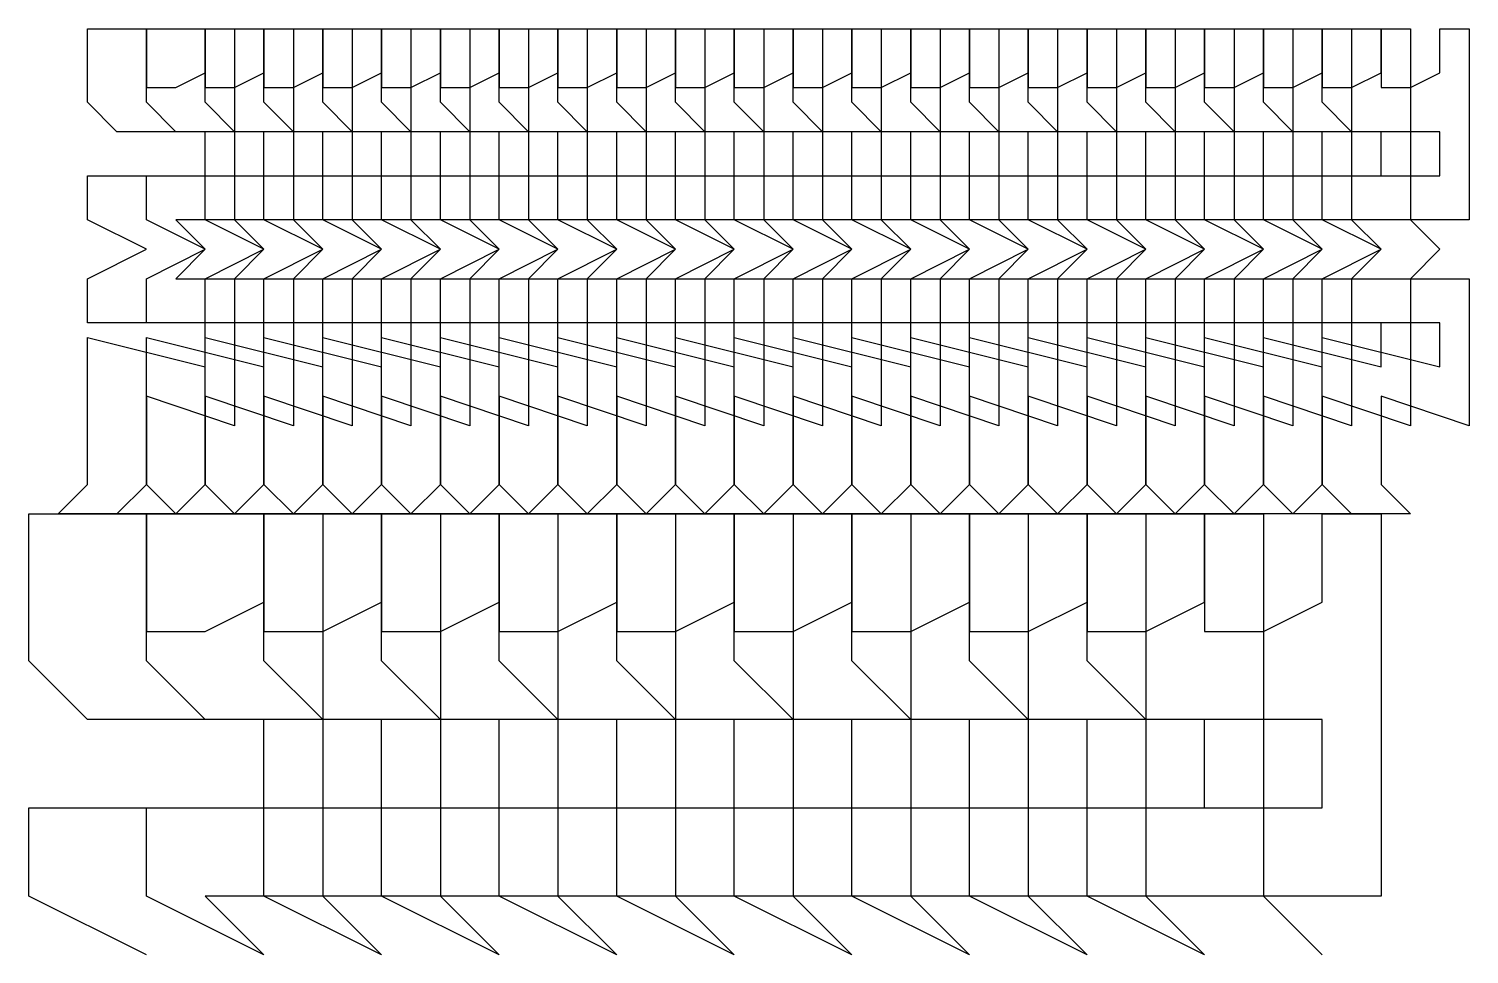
# Model space of a CAD drawing. Extents: x -31.2 to 31.2, y -29.9 to 29.9.
# Drawn here: x 4.5 to 10.62, y 26 to 29.94 of the extents above; entities that cross this region are included whole.
import ezdxf

# ---------------------------------------------------------------- set-up
doc = ezdxf.new("R2010")
doc.units = 0

msp = doc.modelspace()

# ---------------------------------------------------------------- linework, layer by layer
for points in [[(4.625, 27.875, 0), (4.75, 28, 0), (4.75, 28.625, 0), (5.25, 28.5, 0), (5.25, 28.6875, 0), (4.75, 28.6875, 0), (4.75, 28.875, 0), (5, 29, 0), (4.75, 29.125, 0), (4.75, 29.3125, 0), (5.25, 29.3125, 0), (5.25, 29.5, 0), (4.875, 29.5, 0), (4.75, 29.625, 0), (4.75, 29.9375, 0), (5, 29.9375, 0), (5, 29.6875, 0), (5.125, 29.6875, 0), (5.25, 29.75, 0), (5.25, 29.9375, 0), (5.375, 29.9375, 0), (5.375, 29.125, 0), (5.125, 29.125, 0), (5.25, 29, 0), (5.125, 28.875, 0), (5.375, 28.875, 0), (5.375, 28.25, 0), (5, 28.375, 0), (5, 28, 0), (5.125, 27.875, 0), (4.625, 27.875, 0)], [(4.875, 27.875, 0), (5, 28, 0), (5, 28.625, 0), (5.5, 28.5, 0), (5.5, 28.6875, 0), (5, 28.6875, 0), (5, 28.875, 0), (5.25, 29, 0), (5, 29.125, 0), (5, 29.3125, 0), (5.5, 29.3125, 0), (5.5, 29.5, 0), (5.125, 29.5, 0), (5, 29.625, 0), (5, 29.9375, 0), (5.25, 29.9375, 0), (5.25, 29.6875, 0), (5.375, 29.6875, 0), (5.5, 29.75, 0), (5.5, 29.9375, 0), (5.625, 29.9375, 0), (5.625, 29.125, 0), (5.375, 29.125, 0), (5.5, 29, 0), (5.375, 28.875, 0), (5.625, 28.875, 0), (5.625, 28.25, 0), (5.25, 28.375, 0), (5.25, 28, 0), (5.375, 27.875, 0), (4.875, 27.875, 0)], [(5.125, 27.875, 0), (5.25, 28, 0), (5.25, 28.625, 0), (5.75, 28.5, 0), (5.75, 28.6875, 0), (5.25, 28.6875, 0), (5.25, 28.875, 0), (5.5, 29, 0), (5.25, 29.125, 0), (5.25, 29.3125, 0), (5.75, 29.3125, 0), (5.75, 29.5, 0), (5.375, 29.5, 0), (5.25, 29.625, 0), (5.25, 29.9375, 0), (5.5, 29.9375, 0), (5.5, 29.6875, 0), (5.625, 29.6875, 0), (5.75, 29.75, 0), (5.75, 29.9375, 0), (5.875, 29.9375, 0), (5.875, 29.125, 0), (5.625, 29.125, 0), (5.75, 29, 0), (5.625, 28.875, 0), (5.875, 28.875, 0), (5.875, 28.25, 0), (5.5, 28.375, 0), (5.5, 28, 0), (5.625, 27.875, 0), (5.125, 27.875, 0)], [(5.125, 27.875, 0), (5.25, 28, 0), (5.25, 28.625, 0), (5.75, 28.5, 0), (5.75, 28.6875, 0), (5.25, 28.6875, 0), (5.25, 28.875, 0), (5.5, 29, 0), (5.25, 29.125, 0), (5.25, 29.3125, 0), (5.75, 29.3125, 0), (5.75, 29.5, 0), (5.375, 29.5, 0), (5.25, 29.625, 0), (5.25, 29.9375, 0), (5.5, 29.9375, 0), (5.5, 29.6875, 0), (5.625, 29.6875, 0), (5.75, 29.75, 0), (5.75, 29.9375, 0), (5.875, 29.9375, 0), (5.875, 29.125, 0), (5.625, 29.125, 0), (5.75, 29, 0), (5.625, 28.875, 0), (5.875, 28.875, 0), (5.875, 28.25, 0), (5.5, 28.375, 0), (5.5, 28, 0), (5.625, 27.875, 0), (5.125, 27.875, 0)], [(5.375, 27.875, 0), (5.5, 28, 0), (5.5, 28.625, 0), (6, 28.5, 0), (6, 28.6875, 0), (5.5, 28.6875, 0), (5.5, 28.875, 0), (5.75, 29, 0), (5.5, 29.125, 0), (5.5, 29.3125, 0), (6, 29.3125, 0), (6, 29.5, 0), (5.625, 29.5, 0), (5.5, 29.625, 0), (5.5, 29.9375, 0), (5.75, 29.9375, 0), (5.75, 29.6875, 0), (5.875, 29.6875, 0), (6, 29.75, 0), (6, 29.9375, 0), (6.125, 29.9375, 0), (6.125, 29.125, 0), (5.875, 29.125, 0), (6, 29, 0), (5.875, 28.875, 0), (6.125, 28.875, 0), (6.125, 28.25, 0), (5.75, 28.375, 0), (5.75, 28, 0), (5.875, 27.875, 0), (5.375, 27.875, 0)], [(5.375, 27.875, 0), (5.5, 28, 0), (5.5, 28.625, 0), (6, 28.5, 0), (6, 28.6875, 0), (5.5, 28.6875, 0), (5.5, 28.875, 0), (5.75, 29, 0), (5.5, 29.125, 0), (5.5, 29.3125, 0), (6, 29.3125, 0), (6, 29.5, 0), (5.625, 29.5, 0), (5.5, 29.625, 0), (5.5, 29.9375, 0), (5.75, 29.9375, 0), (5.75, 29.6875, 0), (5.875, 29.6875, 0), (6, 29.75, 0), (6, 29.9375, 0), (6.125, 29.9375, 0), (6.125, 29.125, 0), (5.875, 29.125, 0), (6, 29, 0), (5.875, 28.875, 0), (6.125, 28.875, 0), (6.125, 28.25, 0), (5.75, 28.375, 0), (5.75, 28, 0), (5.875, 27.875, 0), (5.375, 27.875, 0)], [(5.625, 27.875, 0), (5.75, 28, 0), (5.75, 28.625, 0), (6.25, 28.5, 0), (6.25, 28.6875, 0), (5.75, 28.6875, 0), (5.75, 28.875, 0), (6, 29, 0), (5.75, 29.125, 0), (5.75, 29.3125, 0), (6.25, 29.3125, 0), (6.25, 29.5, 0), (5.875, 29.5, 0), (5.75, 29.625, 0), (5.75, 29.9375, 0), (6, 29.9375, 0), (6, 29.6875, 0), (6.125, 29.6875, 0), (6.25, 29.75, 0), (6.25, 29.9375, 0), (6.375, 29.9375, 0), (6.375, 29.125, 0), (6.125, 29.125, 0), (6.25, 29, 0), (6.125, 28.875, 0), (6.375, 28.875, 0), (6.375, 28.25, 0), (6, 28.375, 0), (6, 28, 0), (6.125, 27.875, 0), (5.625, 27.875, 0)], [(5.625, 27.875, 0), (5.75, 28, 0), (5.75, 28.625, 0), (6.25, 28.5, 0), (6.25, 28.6875, 0), (5.75, 28.6875, 0), (5.75, 28.875, 0), (6, 29, 0), (5.75, 29.125, 0), (5.75, 29.3125, 0), (6.25, 29.3125, 0), (6.25, 29.5, 0), (5.875, 29.5, 0), (5.75, 29.625, 0), (5.75, 29.9375, 0), (6, 29.9375, 0), (6, 29.6875, 0), (6.125, 29.6875, 0), (6.25, 29.75, 0), (6.25, 29.9375, 0), (6.375, 29.9375, 0), (6.375, 29.125, 0), (6.125, 29.125, 0), (6.25, 29, 0), (6.125, 28.875, 0), (6.375, 28.875, 0), (6.375, 28.25, 0), (6, 28.375, 0), (6, 28, 0), (6.125, 27.875, 0), (5.625, 27.875, 0)], [(5.625, 27.875, 0), (5.75, 28, 0), (5.75, 28.625, 0), (6.25, 28.5, 0), (6.25, 28.6875, 0), (5.75, 28.6875, 0), (5.75, 28.875, 0), (6, 29, 0), (5.75, 29.125, 0), (5.75, 29.3125, 0), (6.25, 29.3125, 0), (6.25, 29.5, 0), (5.875, 29.5, 0), (5.75, 29.625, 0), (5.75, 29.9375, 0), (6, 29.9375, 0), (6, 29.6875, 0), (6.125, 29.6875, 0), (6.25, 29.75, 0), (6.25, 29.9375, 0), (6.375, 29.9375, 0), (6.375, 29.125, 0), (6.125, 29.125, 0), (6.25, 29, 0), (6.125, 28.875, 0), (6.375, 28.875, 0), (6.375, 28.25, 0), (6, 28.375, 0), (6, 28, 0), (6.125, 27.875, 0), (5.625, 27.875, 0)], [(5.875, 27.875, 0), (6, 28, 0), (6, 28.625, 0), (6.5, 28.5, 0), (6.5, 28.6875, 0), (6, 28.6875, 0), (6, 28.875, 0), (6.25, 29, 0), (6, 29.125, 0), (6, 29.3125, 0), (6.5, 29.3125, 0), (6.5, 29.5, 0), (6.125, 29.5, 0), (6, 29.625, 0), (6, 29.9375, 0), (6.25, 29.9375, 0), (6.25, 29.6875, 0), (6.375, 29.6875, 0), (6.5, 29.75, 0), (6.5, 29.9375, 0), (6.625, 29.9375, 0), (6.625, 29.125, 0), (6.375, 29.125, 0), (6.5, 29, 0), (6.375, 28.875, 0), (6.625, 28.875, 0), (6.625, 28.25, 0), (6.25, 28.375, 0), (6.25, 28, 0), (6.375, 27.875, 0), (5.875, 27.875, 0)], [(5.875, 27.875, 0), (6, 28, 0), (6, 28.625, 0), (6.5, 28.5, 0), (6.5, 28.6875, 0), (6, 28.6875, 0), (6, 28.875, 0), (6.25, 29, 0), (6, 29.125, 0), (6, 29.3125, 0), (6.5, 29.3125, 0), (6.5, 29.5, 0), (6.125, 29.5, 0), (6, 29.625, 0), (6, 29.9375, 0), (6.25, 29.9375, 0), (6.25, 29.6875, 0), (6.375, 29.6875, 0), (6.5, 29.75, 0), (6.5, 29.9375, 0), (6.625, 29.9375, 0), (6.625, 29.125, 0), (6.375, 29.125, 0), (6.5, 29, 0), (6.375, 28.875, 0), (6.625, 28.875, 0), (6.625, 28.25, 0), (6.25, 28.375, 0), (6.25, 28, 0), (6.375, 27.875, 0), (5.875, 27.875, 0)], [(5.875, 27.875, 0), (6, 28, 0), (6, 28.625, 0), (6.5, 28.5, 0), (6.5, 28.6875, 0), (6, 28.6875, 0), (6, 28.875, 0), (6.25, 29, 0), (6, 29.125, 0), (6, 29.3125, 0), (6.5, 29.3125, 0), (6.5, 29.5, 0), (6.125, 29.5, 0), (6, 29.625, 0), (6, 29.9375, 0), (6.25, 29.9375, 0), (6.25, 29.6875, 0), (6.375, 29.6875, 0), (6.5, 29.75, 0), (6.5, 29.9375, 0), (6.625, 29.9375, 0), (6.625, 29.125, 0), (6.375, 29.125, 0), (6.5, 29, 0), (6.375, 28.875, 0), (6.625, 28.875, 0), (6.625, 28.25, 0), (6.25, 28.375, 0), (6.25, 28, 0), (6.375, 27.875, 0), (5.875, 27.875, 0)], [(6.125, 27.875, 0), (6.25, 28, 0), (6.25, 28.625, 0), (6.75, 28.5, 0), (6.75, 28.6875, 0), (6.25, 28.6875, 0), (6.25, 28.875, 0), (6.5, 29, 0), (6.25, 29.125, 0), (6.25, 29.3125, 0), (6.75, 29.3125, 0), (6.75, 29.5, 0), (6.375, 29.5, 0), (6.25, 29.625, 0), (6.25, 29.9375, 0), (6.5, 29.9375, 0), (6.5, 29.6875, 0), (6.625, 29.6875, 0), (6.75, 29.75, 0), (6.75, 29.9375, 0), (6.875, 29.9375, 0), (6.875, 29.125, 0), (6.625, 29.125, 0), (6.75, 29, 0), (6.625, 28.875, 0), (6.875, 28.875, 0), (6.875, 28.25, 0), (6.5, 28.375, 0), (6.5, 28, 0), (6.625, 27.875, 0), (6.125, 27.875, 0)], [(6.125, 27.875, 0), (6.25, 28, 0), (6.25, 28.625, 0), (6.75, 28.5, 0), (6.75, 28.6875, 0), (6.25, 28.6875, 0), (6.25, 28.875, 0), (6.5, 29, 0), (6.25, 29.125, 0), (6.25, 29.3125, 0), (6.75, 29.3125, 0), (6.75, 29.5, 0), (6.375, 29.5, 0), (6.25, 29.625, 0), (6.25, 29.9375, 0), (6.5, 29.9375, 0), (6.5, 29.6875, 0), (6.625, 29.6875, 0), (6.75, 29.75, 0), (6.75, 29.9375, 0), (6.875, 29.9375, 0), (6.875, 29.125, 0), (6.625, 29.125, 0), (6.75, 29, 0), (6.625, 28.875, 0), (6.875, 28.875, 0), (6.875, 28.25, 0), (6.5, 28.375, 0), (6.5, 28, 0), (6.625, 27.875, 0), (6.125, 27.875, 0)], [(6.125, 27.875, 0), (6.25, 28, 0), (6.25, 28.625, 0), (6.75, 28.5, 0), (6.75, 28.6875, 0), (6.25, 28.6875, 0), (6.25, 28.875, 0), (6.5, 29, 0), (6.25, 29.125, 0), (6.25, 29.3125, 0), (6.75, 29.3125, 0), (6.75, 29.5, 0), (6.375, 29.5, 0), (6.25, 29.625, 0), (6.25, 29.9375, 0), (6.5, 29.9375, 0), (6.5, 29.6875, 0), (6.625, 29.6875, 0), (6.75, 29.75, 0), (6.75, 29.9375, 0), (6.875, 29.9375, 0), (6.875, 29.125, 0), (6.625, 29.125, 0), (6.75, 29, 0), (6.625, 28.875, 0), (6.875, 28.875, 0), (6.875, 28.25, 0), (6.5, 28.375, 0), (6.5, 28, 0), (6.625, 27.875, 0), (6.125, 27.875, 0)], [(6.125, 27.875, 0), (6.25, 28, 0), (6.25, 28.625, 0), (6.75, 28.5, 0), (6.75, 28.6875, 0), (6.25, 28.6875, 0), (6.25, 28.875, 0), (6.5, 29, 0), (6.25, 29.125, 0), (6.25, 29.3125, 0), (6.75, 29.3125, 0), (6.75, 29.5, 0), (6.375, 29.5, 0), (6.25, 29.625, 0), (6.25, 29.9375, 0), (6.5, 29.9375, 0), (6.5, 29.6875, 0), (6.625, 29.6875, 0), (6.75, 29.75, 0), (6.75, 29.9375, 0), (6.875, 29.9375, 0), (6.875, 29.125, 0), (6.625, 29.125, 0), (6.75, 29, 0), (6.625, 28.875, 0), (6.875, 28.875, 0), (6.875, 28.25, 0), (6.5, 28.375, 0), (6.5, 28, 0), (6.625, 27.875, 0), (6.125, 27.875, 0)], [(6.375, 27.875, 0), (6.5, 28, 0), (6.5, 28.625, 0), (7, 28.5, 0), (7, 28.6875, 0), (6.5, 28.6875, 0), (6.5, 28.875, 0), (6.75, 29, 0), (6.5, 29.125, 0), (6.5, 29.3125, 0), (7, 29.3125, 0), (7, 29.5, 0), (6.625, 29.5, 0), (6.5, 29.625, 0), (6.5, 29.9375, 0), (6.75, 29.9375, 0), (6.75, 29.6875, 0), (6.875, 29.6875, 0), (7, 29.75, 0), (7, 29.9375, 0), (7.125, 29.9375, 0), (7.125, 29.125, 0), (6.875, 29.125, 0), (7, 29, 0), (6.875, 28.875, 0), (7.125, 28.875, 0), (7.125, 28.25, 0), (6.75, 28.375, 0), (6.75, 28, 0), (6.875, 27.875, 0), (6.375, 27.875, 0)], [(6.375, 27.875, 0), (6.5, 28, 0), (6.5, 28.625, 0), (7, 28.5, 0), (7, 28.6875, 0), (6.5, 28.6875, 0), (6.5, 28.875, 0), (6.75, 29, 0), (6.5, 29.125, 0), (6.5, 29.3125, 0), (7, 29.3125, 0), (7, 29.5, 0), (6.625, 29.5, 0), (6.5, 29.625, 0), (6.5, 29.9375, 0), (6.75, 29.9375, 0), (6.75, 29.6875, 0), (6.875, 29.6875, 0), (7, 29.75, 0), (7, 29.9375, 0), (7.125, 29.9375, 0), (7.125, 29.125, 0), (6.875, 29.125, 0), (7, 29, 0), (6.875, 28.875, 0), (7.125, 28.875, 0), (7.125, 28.25, 0), (6.75, 28.375, 0), (6.75, 28, 0), (6.875, 27.875, 0), (6.375, 27.875, 0)], [(6.375, 27.875, 0), (6.5, 28, 0), (6.5, 28.625, 0), (7, 28.5, 0), (7, 28.6875, 0), (6.5, 28.6875, 0), (6.5, 28.875, 0), (6.75, 29, 0), (6.5, 29.125, 0), (6.5, 29.3125, 0), (7, 29.3125, 0), (7, 29.5, 0), (6.625, 29.5, 0), (6.5, 29.625, 0), (6.5, 29.9375, 0), (6.75, 29.9375, 0), (6.75, 29.6875, 0), (6.875, 29.6875, 0), (7, 29.75, 0), (7, 29.9375, 0), (7.125, 29.9375, 0), (7.125, 29.125, 0), (6.875, 29.125, 0), (7, 29, 0), (6.875, 28.875, 0), (7.125, 28.875, 0), (7.125, 28.25, 0), (6.75, 28.375, 0), (6.75, 28, 0), (6.875, 27.875, 0), (6.375, 27.875, 0)], [(6.375, 27.875, 0), (6.5, 28, 0), (6.5, 28.625, 0), (7, 28.5, 0), (7, 28.6875, 0), (6.5, 28.6875, 0), (6.5, 28.875, 0), (6.75, 29, 0), (6.5, 29.125, 0), (6.5, 29.3125, 0), (7, 29.3125, 0), (7, 29.5, 0), (6.625, 29.5, 0), (6.5, 29.625, 0), (6.5, 29.9375, 0), (6.75, 29.9375, 0), (6.75, 29.6875, 0), (6.875, 29.6875, 0), (7, 29.75, 0), (7, 29.9375, 0), (7.125, 29.9375, 0), (7.125, 29.125, 0), (6.875, 29.125, 0), (7, 29, 0), (6.875, 28.875, 0), (7.125, 28.875, 0), (7.125, 28.25, 0), (6.75, 28.375, 0), (6.75, 28, 0), (6.875, 27.875, 0), (6.375, 27.875, 0)], [(6.625, 27.875, 0), (6.75, 28, 0), (6.75, 28.625, 0), (7.25, 28.5, 0), (7.25, 28.6875, 0), (6.75, 28.6875, 0), (6.75, 28.875, 0), (7, 29, 0), (6.75, 29.125, 0), (6.75, 29.3125, 0), (7.25, 29.3125, 0), (7.25, 29.5, 0), (6.875, 29.5, 0), (6.75, 29.625, 0), (6.75, 29.9375, 0), (7, 29.9375, 0), (7, 29.6875, 0), (7.125, 29.6875, 0), (7.25, 29.75, 0), (7.25, 29.9375, 0), (7.375, 29.9375, 0), (7.375, 29.125, 0), (7.125, 29.125, 0), (7.25, 29, 0), (7.125, 28.875, 0), (7.375, 28.875, 0), (7.375, 28.25, 0), (7, 28.375, 0), (7, 28, 0), (7.125, 27.875, 0), (6.625, 27.875, 0)], [(6.625, 27.875, 0), (6.75, 28, 0), (6.75, 28.625, 0), (7.25, 28.5, 0), (7.25, 28.6875, 0), (6.75, 28.6875, 0), (6.75, 28.875, 0), (7, 29, 0), (6.75, 29.125, 0), (6.75, 29.3125, 0), (7.25, 29.3125, 0), (7.25, 29.5, 0), (6.875, 29.5, 0), (6.75, 29.625, 0), (6.75, 29.9375, 0), (7, 29.9375, 0), (7, 29.6875, 0), (7.125, 29.6875, 0), (7.25, 29.75, 0), (7.25, 29.9375, 0), (7.375, 29.9375, 0), (7.375, 29.125, 0), (7.125, 29.125, 0), (7.25, 29, 0), (7.125, 28.875, 0), (7.375, 28.875, 0), (7.375, 28.25, 0), (7, 28.375, 0), (7, 28, 0), (7.125, 27.875, 0), (6.625, 27.875, 0)], [(6.625, 27.875, 0), (6.75, 28, 0), (6.75, 28.625, 0), (7.25, 28.5, 0), (7.25, 28.6875, 0), (6.75, 28.6875, 0), (6.75, 28.875, 0), (7, 29, 0), (6.75, 29.125, 0), (6.75, 29.3125, 0), (7.25, 29.3125, 0), (7.25, 29.5, 0), (6.875, 29.5, 0), (6.75, 29.625, 0), (6.75, 29.9375, 0), (7, 29.9375, 0), (7, 29.6875, 0), (7.125, 29.6875, 0), (7.25, 29.75, 0), (7.25, 29.9375, 0), (7.375, 29.9375, 0), (7.375, 29.125, 0), (7.125, 29.125, 0), (7.25, 29, 0), (7.125, 28.875, 0), (7.375, 28.875, 0), (7.375, 28.25, 0), (7, 28.375, 0), (7, 28, 0), (7.125, 27.875, 0), (6.625, 27.875, 0)], [(6.625, 27.875, 0), (6.75, 28, 0), (6.75, 28.625, 0), (7.25, 28.5, 0), (7.25, 28.6875, 0), (6.75, 28.6875, 0), (6.75, 28.875, 0), (7, 29, 0), (6.75, 29.125, 0), (6.75, 29.3125, 0), (7.25, 29.3125, 0), (7.25, 29.5, 0), (6.875, 29.5, 0), (6.75, 29.625, 0), (6.75, 29.9375, 0), (7, 29.9375, 0), (7, 29.6875, 0), (7.125, 29.6875, 0), (7.25, 29.75, 0), (7.25, 29.9375, 0), (7.375, 29.9375, 0), (7.375, 29.125, 0), (7.125, 29.125, 0), (7.25, 29, 0), (7.125, 28.875, 0), (7.375, 28.875, 0), (7.375, 28.25, 0), (7, 28.375, 0), (7, 28, 0), (7.125, 27.875, 0), (6.625, 27.875, 0)], [(6.875, 27.875, 0), (7, 28, 0), (7, 28.625, 0), (7.5, 28.5, 0), (7.5, 28.6875, 0), (7, 28.6875, 0), (7, 28.875, 0), (7.25, 29, 0), (7, 29.125, 0), (7, 29.3125, 0), (7.5, 29.3125, 0), (7.5, 29.5, 0), (7.125, 29.5, 0), (7, 29.625, 0), (7, 29.9375, 0), (7.25, 29.9375, 0), (7.25, 29.6875, 0), (7.375, 29.6875, 0), (7.5, 29.75, 0), (7.5, 29.9375, 0), (7.625, 29.9375, 0), (7.625, 29.125, 0), (7.375, 29.125, 0), (7.5, 29, 0), (7.375, 28.875, 0), (7.625, 28.875, 0), (7.625, 28.25, 0), (7.25, 28.375, 0), (7.25, 28, 0), (7.375, 27.875, 0), (6.875, 27.875, 0)], [(6.875, 27.875, 0), (7, 28, 0), (7, 28.625, 0), (7.5, 28.5, 0), (7.5, 28.6875, 0), (7, 28.6875, 0), (7, 28.875, 0), (7.25, 29, 0), (7, 29.125, 0), (7, 29.3125, 0), (7.5, 29.3125, 0), (7.5, 29.5, 0), (7.125, 29.5, 0), (7, 29.625, 0), (7, 29.9375, 0), (7.25, 29.9375, 0), (7.25, 29.6875, 0), (7.375, 29.6875, 0), (7.5, 29.75, 0), (7.5, 29.9375, 0), (7.625, 29.9375, 0), (7.625, 29.125, 0), (7.375, 29.125, 0), (7.5, 29, 0), (7.375, 28.875, 0), (7.625, 28.875, 0), (7.625, 28.25, 0), (7.25, 28.375, 0), (7.25, 28, 0), (7.375, 27.875, 0), (6.875, 27.875, 0)], [(6.875, 27.875, 0), (7, 28, 0), (7, 28.625, 0), (7.5, 28.5, 0), (7.5, 28.6875, 0), (7, 28.6875, 0), (7, 28.875, 0), (7.25, 29, 0), (7, 29.125, 0), (7, 29.3125, 0), (7.5, 29.3125, 0), (7.5, 29.5, 0), (7.125, 29.5, 0), (7, 29.625, 0), (7, 29.9375, 0), (7.25, 29.9375, 0), (7.25, 29.6875, 0), (7.375, 29.6875, 0), (7.5, 29.75, 0), (7.5, 29.9375, 0), (7.625, 29.9375, 0), (7.625, 29.125, 0), (7.375, 29.125, 0), (7.5, 29, 0), (7.375, 28.875, 0), (7.625, 28.875, 0), (7.625, 28.25, 0), (7.25, 28.375, 0), (7.25, 28, 0), (7.375, 27.875, 0), (6.875, 27.875, 0)], [(6.875, 27.875, 0), (7, 28, 0), (7, 28.625, 0), (7.5, 28.5, 0), (7.5, 28.6875, 0), (7, 28.6875, 0), (7, 28.875, 0), (7.25, 29, 0), (7, 29.125, 0), (7, 29.3125, 0), (7.5, 29.3125, 0), (7.5, 29.5, 0), (7.125, 29.5, 0), (7, 29.625, 0), (7, 29.9375, 0), (7.25, 29.9375, 0), (7.25, 29.6875, 0), (7.375, 29.6875, 0), (7.5, 29.75, 0), (7.5, 29.9375, 0), (7.625, 29.9375, 0), (7.625, 29.125, 0), (7.375, 29.125, 0), (7.5, 29, 0), (7.375, 28.875, 0), (7.625, 28.875, 0), (7.625, 28.25, 0), (7.25, 28.375, 0), (7.25, 28, 0), (7.375, 27.875, 0), (6.875, 27.875, 0)], [(7.125, 27.875, 0), (7.25, 28, 0), (7.25, 28.625, 0), (7.75, 28.5, 0), (7.75, 28.6875, 0), (7.25, 28.6875, 0), (7.25, 28.875, 0), (7.5, 29, 0), (7.25, 29.125, 0), (7.25, 29.3125, 0), (7.75, 29.3125, 0), (7.75, 29.5, 0), (7.375, 29.5, 0), (7.25, 29.625, 0), (7.25, 29.9375, 0), (7.5, 29.9375, 0), (7.5, 29.6875, 0), (7.625, 29.6875, 0), (7.75, 29.75, 0), (7.75, 29.9375, 0), (7.875, 29.9375, 0), (7.875, 29.125, 0), (7.625, 29.125, 0), (7.75, 29, 0), (7.625, 28.875, 0), (7.875, 28.875, 0), (7.875, 28.25, 0), (7.5, 28.375, 0), (7.5, 28, 0), (7.625, 27.875, 0), (7.125, 27.875, 0)], [(7.125, 27.875, 0), (7.25, 28, 0), (7.25, 28.625, 0), (7.75, 28.5, 0), (7.75, 28.6875, 0), (7.25, 28.6875, 0), (7.25, 28.875, 0), (7.5, 29, 0), (7.25, 29.125, 0), (7.25, 29.3125, 0), (7.75, 29.3125, 0), (7.75, 29.5, 0), (7.375, 29.5, 0), (7.25, 29.625, 0), (7.25, 29.9375, 0), (7.5, 29.9375, 0), (7.5, 29.6875, 0), (7.625, 29.6875, 0), (7.75, 29.75, 0), (7.75, 29.9375, 0), (7.875, 29.9375, 0), (7.875, 29.125, 0), (7.625, 29.125, 0), (7.75, 29, 0), (7.625, 28.875, 0), (7.875, 28.875, 0), (7.875, 28.25, 0), (7.5, 28.375, 0), (7.5, 28, 0), (7.625, 27.875, 0), (7.125, 27.875, 0)], [(7.125, 27.875, 0), (7.25, 28, 0), (7.25, 28.625, 0), (7.75, 28.5, 0), (7.75, 28.6875, 0), (7.25, 28.6875, 0), (7.25, 28.875, 0), (7.5, 29, 0), (7.25, 29.125, 0), (7.25, 29.3125, 0), (7.75, 29.3125, 0), (7.75, 29.5, 0), (7.375, 29.5, 0), (7.25, 29.625, 0), (7.25, 29.9375, 0), (7.5, 29.9375, 0), (7.5, 29.6875, 0), (7.625, 29.6875, 0), (7.75, 29.75, 0), (7.75, 29.9375, 0), (7.875, 29.9375, 0), (7.875, 29.125, 0), (7.625, 29.125, 0), (7.75, 29, 0), (7.625, 28.875, 0), (7.875, 28.875, 0), (7.875, 28.25, 0), (7.5, 28.375, 0), (7.5, 28, 0), (7.625, 27.875, 0), (7.125, 27.875, 0)], [(7.125, 27.875, 0), (7.25, 28, 0), (7.25, 28.625, 0), (7.75, 28.5, 0), (7.75, 28.6875, 0), (7.25, 28.6875, 0), (7.25, 28.875, 0), (7.5, 29, 0), (7.25, 29.125, 0), (7.25, 29.3125, 0), (7.75, 29.3125, 0), (7.75, 29.5, 0), (7.375, 29.5, 0), (7.25, 29.625, 0), (7.25, 29.9375, 0), (7.5, 29.9375, 0), (7.5, 29.6875, 0), (7.625, 29.6875, 0), (7.75, 29.75, 0), (7.75, 29.9375, 0), (7.875, 29.9375, 0), (7.875, 29.125, 0), (7.625, 29.125, 0), (7.75, 29, 0), (7.625, 28.875, 0), (7.875, 28.875, 0), (7.875, 28.25, 0), (7.5, 28.375, 0), (7.5, 28, 0), (7.625, 27.875, 0), (7.125, 27.875, 0)], [(7.375, 27.875, 0), (7.5, 28, 0), (7.5, 28.625, 0), (8, 28.5, 0), (8, 28.6875, 0), (7.5, 28.6875, 0), (7.5, 28.875, 0), (7.75, 29, 0), (7.5, 29.125, 0), (7.5, 29.3125, 0), (8, 29.3125, 0), (8, 29.5, 0), (7.625, 29.5, 0), (7.5, 29.625, 0), (7.5, 29.9375, 0), (7.75, 29.9375, 0), (7.75, 29.6875, 0), (7.875, 29.6875, 0), (8, 29.75, 0), (8, 29.9375, 0), (8.125, 29.9375, 0), (8.125, 29.125, 0), (7.875, 29.125, 0), (8, 29, 0), (7.875, 28.875, 0), (8.125, 28.875, 0), (8.125, 28.25, 0), (7.75, 28.375, 0), (7.75, 28, 0), (7.875, 27.875, 0), (7.375, 27.875, 0)], [(7.375, 27.875, 0), (7.5, 28, 0), (7.5, 28.625, 0), (8, 28.5, 0), (8, 28.6875, 0), (7.5, 28.6875, 0), (7.5, 28.875, 0), (7.75, 29, 0), (7.5, 29.125, 0), (7.5, 29.3125, 0), (8, 29.3125, 0), (8, 29.5, 0), (7.625, 29.5, 0), (7.5, 29.625, 0), (7.5, 29.9375, 0), (7.75, 29.9375, 0), (7.75, 29.6875, 0), (7.875, 29.6875, 0), (8, 29.75, 0), (8, 29.9375, 0), (8.125, 29.9375, 0), (8.125, 29.125, 0), (7.875, 29.125, 0), (8, 29, 0), (7.875, 28.875, 0), (8.125, 28.875, 0), (8.125, 28.25, 0), (7.75, 28.375, 0), (7.75, 28, 0), (7.875, 27.875, 0), (7.375, 27.875, 0)], [(7.375, 27.875, 0), (7.5, 28, 0), (7.5, 28.625, 0), (8, 28.5, 0), (8, 28.6875, 0), (7.5, 28.6875, 0), (7.5, 28.875, 0), (7.75, 29, 0), (7.5, 29.125, 0), (7.5, 29.3125, 0), (8, 29.3125, 0), (8, 29.5, 0), (7.625, 29.5, 0), (7.5, 29.625, 0), (7.5, 29.9375, 0), (7.75, 29.9375, 0), (7.75, 29.6875, 0), (7.875, 29.6875, 0), (8, 29.75, 0), (8, 29.9375, 0), (8.125, 29.9375, 0), (8.125, 29.125, 0), (7.875, 29.125, 0), (8, 29, 0), (7.875, 28.875, 0), (8.125, 28.875, 0), (8.125, 28.25, 0), (7.75, 28.375, 0), (7.75, 28, 0), (7.875, 27.875, 0), (7.375, 27.875, 0)], [(7.375, 27.875, 0), (7.5, 28, 0), (7.5, 28.625, 0), (8, 28.5, 0), (8, 28.6875, 0), (7.5, 28.6875, 0), (7.5, 28.875, 0), (7.75, 29, 0), (7.5, 29.125, 0), (7.5, 29.3125, 0), (8, 29.3125, 0), (8, 29.5, 0), (7.625, 29.5, 0), (7.5, 29.625, 0), (7.5, 29.9375, 0), (7.75, 29.9375, 0), (7.75, 29.6875, 0), (7.875, 29.6875, 0), (8, 29.75, 0), (8, 29.9375, 0), (8.125, 29.9375, 0), (8.125, 29.125, 0), (7.875, 29.125, 0), (8, 29, 0), (7.875, 28.875, 0), (8.125, 28.875, 0), (8.125, 28.25, 0), (7.75, 28.375, 0), (7.75, 28, 0), (7.875, 27.875, 0), (7.375, 27.875, 0)], [(7.625, 27.875, 0), (7.75, 28, 0), (7.75, 28.625, 0), (8.25, 28.5, 0), (8.25, 28.6875, 0), (7.75, 28.6875, 0), (7.75, 28.875, 0), (8, 29, 0), (7.75, 29.125, 0), (7.75, 29.3125, 0), (8.25, 29.3125, 0), (8.25, 29.5, 0), (7.875, 29.5, 0), (7.75, 29.625, 0), (7.75, 29.9375, 0), (8, 29.9375, 0), (8, 29.6875, 0), (8.125, 29.6875, 0), (8.25, 29.75, 0), (8.25, 29.9375, 0), (8.375, 29.9375, 0), (8.375, 29.125, 0), (8.125, 29.125, 0), (8.25, 29, 0), (8.125, 28.875, 0), (8.375, 28.875, 0), (8.375, 28.25, 0), (8, 28.375, 0), (8, 28, 0), (8.125, 27.875, 0), (7.625, 27.875, 0)], [(7.625, 27.875, 0), (7.75, 28, 0), (7.75, 28.625, 0), (8.25, 28.5, 0), (8.25, 28.6875, 0), (7.75, 28.6875, 0), (7.75, 28.875, 0), (8, 29, 0), (7.75, 29.125, 0), (7.75, 29.3125, 0), (8.25, 29.3125, 0), (8.25, 29.5, 0), (7.875, 29.5, 0), (7.75, 29.625, 0), (7.75, 29.9375, 0), (8, 29.9375, 0), (8, 29.6875, 0), (8.125, 29.6875, 0), (8.25, 29.75, 0), (8.25, 29.9375, 0), (8.375, 29.9375, 0), (8.375, 29.125, 0), (8.125, 29.125, 0), (8.25, 29, 0), (8.125, 28.875, 0), (8.375, 28.875, 0), (8.375, 28.25, 0), (8, 28.375, 0), (8, 28, 0), (8.125, 27.875, 0), (7.625, 27.875, 0)], [(7.625, 27.875, 0), (7.75, 28, 0), (7.75, 28.625, 0), (8.25, 28.5, 0), (8.25, 28.6875, 0), (7.75, 28.6875, 0), (7.75, 28.875, 0), (8, 29, 0), (7.75, 29.125, 0), (7.75, 29.3125, 0), (8.25, 29.3125, 0), (8.25, 29.5, 0), (7.875, 29.5, 0), (7.75, 29.625, 0), (7.75, 29.9375, 0), (8, 29.9375, 0), (8, 29.6875, 0), (8.125, 29.6875, 0), (8.25, 29.75, 0), (8.25, 29.9375, 0), (8.375, 29.9375, 0), (8.375, 29.125, 0), (8.125, 29.125, 0), (8.25, 29, 0), (8.125, 28.875, 0), (8.375, 28.875, 0), (8.375, 28.25, 0), (8, 28.375, 0), (8, 28, 0), (8.125, 27.875, 0), (7.625, 27.875, 0)], [(7.625, 27.875, 0), (7.75, 28, 0), (7.75, 28.625, 0), (8.25, 28.5, 0), (8.25, 28.6875, 0), (7.75, 28.6875, 0), (7.75, 28.875, 0), (8, 29, 0), (7.75, 29.125, 0), (7.75, 29.3125, 0), (8.25, 29.3125, 0), (8.25, 29.5, 0), (7.875, 29.5, 0), (7.75, 29.625, 0), (7.75, 29.9375, 0), (8, 29.9375, 0), (8, 29.6875, 0), (8.125, 29.6875, 0), (8.25, 29.75, 0), (8.25, 29.9375, 0), (8.375, 29.9375, 0), (8.375, 29.125, 0), (8.125, 29.125, 0), (8.25, 29, 0), (8.125, 28.875, 0), (8.375, 28.875, 0), (8.375, 28.25, 0), (8, 28.375, 0), (8, 28, 0), (8.125, 27.875, 0), (7.625, 27.875, 0)], [(7.875, 27.875, 0), (8, 28, 0), (8, 28.625, 0), (8.5, 28.5, 0), (8.5, 28.6875, 0), (8, 28.6875, 0), (8, 28.875, 0), (8.25, 29, 0), (8, 29.125, 0), (8, 29.3125, 0), (8.5, 29.3125, 0), (8.5, 29.5, 0), (8.125, 29.5, 0), (8, 29.625, 0), (8, 29.9375, 0), (8.25, 29.9375, 0), (8.25, 29.6875, 0), (8.375, 29.6875, 0), (8.5, 29.75, 0), (8.5, 29.9375, 0), (8.625, 29.9375, 0), (8.625, 29.125, 0), (8.375, 29.125, 0), (8.5, 29, 0), (8.375, 28.875, 0), (8.625, 28.875, 0), (8.625, 28.25, 0), (8.25, 28.375, 0), (8.25, 28, 0), (8.375, 27.875, 0), (7.875, 27.875, 0)], [(7.875, 27.875, 0), (8, 28, 0), (8, 28.625, 0), (8.5, 28.5, 0), (8.5, 28.6875, 0), (8, 28.6875, 0), (8, 28.875, 0), (8.25, 29, 0), (8, 29.125, 0), (8, 29.3125, 0), (8.5, 29.3125, 0), (8.5, 29.5, 0), (8.125, 29.5, 0), (8, 29.625, 0), (8, 29.9375, 0), (8.25, 29.9375, 0), (8.25, 29.6875, 0), (8.375, 29.6875, 0), (8.5, 29.75, 0), (8.5, 29.9375, 0), (8.625, 29.9375, 0), (8.625, 29.125, 0), (8.375, 29.125, 0), (8.5, 29, 0), (8.375, 28.875, 0), (8.625, 28.875, 0), (8.625, 28.25, 0), (8.25, 28.375, 0), (8.25, 28, 0), (8.375, 27.875, 0), (7.875, 27.875, 0)], [(7.875, 27.875, 0), (8, 28, 0), (8, 28.625, 0), (8.5, 28.5, 0), (8.5, 28.6875, 0), (8, 28.6875, 0), (8, 28.875, 0), (8.25, 29, 0), (8, 29.125, 0), (8, 29.3125, 0), (8.5, 29.3125, 0), (8.5, 29.5, 0), (8.125, 29.5, 0), (8, 29.625, 0), (8, 29.9375, 0), (8.25, 29.9375, 0), (8.25, 29.6875, 0), (8.375, 29.6875, 0), (8.5, 29.75, 0), (8.5, 29.9375, 0), (8.625, 29.9375, 0), (8.625, 29.125, 0), (8.375, 29.125, 0), (8.5, 29, 0), (8.375, 28.875, 0), (8.625, 28.875, 0), (8.625, 28.25, 0), (8.25, 28.375, 0), (8.25, 28, 0), (8.375, 27.875, 0), (7.875, 27.875, 0)], [(7.875, 27.875, 0), (8, 28, 0), (8, 28.625, 0), (8.5, 28.5, 0), (8.5, 28.6875, 0), (8, 28.6875, 0), (8, 28.875, 0), (8.25, 29, 0), (8, 29.125, 0), (8, 29.3125, 0), (8.5, 29.3125, 0), (8.5, 29.5, 0), (8.125, 29.5, 0), (8, 29.625, 0), (8, 29.9375, 0), (8.25, 29.9375, 0), (8.25, 29.6875, 0), (8.375, 29.6875, 0), (8.5, 29.75, 0), (8.5, 29.9375, 0), (8.625, 29.9375, 0), (8.625, 29.125, 0), (8.375, 29.125, 0), (8.5, 29, 0), (8.375, 28.875, 0), (8.625, 28.875, 0), (8.625, 28.25, 0), (8.25, 28.375, 0), (8.25, 28, 0), (8.375, 27.875, 0), (7.875, 27.875, 0)], [(8.125, 27.875, 0), (8.25, 28, 0), (8.25, 28.625, 0), (8.75, 28.5, 0), (8.75, 28.6875, 0), (8.25, 28.6875, 0), (8.25, 28.875, 0), (8.5, 29, 0), (8.25, 29.125, 0), (8.25, 29.3125, 0), (8.75, 29.3125, 0), (8.75, 29.5, 0), (8.375, 29.5, 0), (8.25, 29.625, 0), (8.25, 29.9375, 0), (8.5, 29.9375, 0), (8.5, 29.6875, 0), (8.625, 29.6875, 0), (8.75, 29.75, 0), (8.75, 29.9375, 0), (8.875, 29.9375, 0), (8.875, 29.125, 0), (8.625, 29.125, 0), (8.75, 29, 0), (8.625, 28.875, 0), (8.875, 28.875, 0), (8.875, 28.25, 0), (8.5, 28.375, 0), (8.5, 28, 0), (8.625, 27.875, 0), (8.125, 27.875, 0)], [(8.125, 27.875, 0), (8.25, 28, 0), (8.25, 28.625, 0), (8.75, 28.5, 0), (8.75, 28.6875, 0), (8.25, 28.6875, 0), (8.25, 28.875, 0), (8.5, 29, 0), (8.25, 29.125, 0), (8.25, 29.3125, 0), (8.75, 29.3125, 0), (8.75, 29.5, 0), (8.375, 29.5, 0), (8.25, 29.625, 0), (8.25, 29.9375, 0), (8.5, 29.9375, 0), (8.5, 29.6875, 0), (8.625, 29.6875, 0), (8.75, 29.75, 0), (8.75, 29.9375, 0), (8.875, 29.9375, 0), (8.875, 29.125, 0), (8.625, 29.125, 0), (8.75, 29, 0), (8.625, 28.875, 0), (8.875, 28.875, 0), (8.875, 28.25, 0), (8.5, 28.375, 0), (8.5, 28, 0), (8.625, 27.875, 0), (8.125, 27.875, 0)], [(8.125, 27.875, 0), (8.25, 28, 0), (8.25, 28.625, 0), (8.75, 28.5, 0), (8.75, 28.6875, 0), (8.25, 28.6875, 0), (8.25, 28.875, 0), (8.5, 29, 0), (8.25, 29.125, 0), (8.25, 29.3125, 0), (8.75, 29.3125, 0), (8.75, 29.5, 0), (8.375, 29.5, 0), (8.25, 29.625, 0), (8.25, 29.9375, 0), (8.5, 29.9375, 0), (8.5, 29.6875, 0), (8.625, 29.6875, 0), (8.75, 29.75, 0), (8.75, 29.9375, 0), (8.875, 29.9375, 0), (8.875, 29.125, 0), (8.625, 29.125, 0), (8.75, 29, 0), (8.625, 28.875, 0), (8.875, 28.875, 0), (8.875, 28.25, 0), (8.5, 28.375, 0), (8.5, 28, 0), (8.625, 27.875, 0), (8.125, 27.875, 0)], [(8.125, 27.875, 0), (8.25, 28, 0), (8.25, 28.625, 0), (8.75, 28.5, 0), (8.75, 28.6875, 0), (8.25, 28.6875, 0), (8.25, 28.875, 0), (8.5, 29, 0), (8.25, 29.125, 0), (8.25, 29.3125, 0), (8.75, 29.3125, 0), (8.75, 29.5, 0), (8.375, 29.5, 0), (8.25, 29.625, 0), (8.25, 29.9375, 0), (8.5, 29.9375, 0), (8.5, 29.6875, 0), (8.625, 29.6875, 0), (8.75, 29.75, 0), (8.75, 29.9375, 0), (8.875, 29.9375, 0), (8.875, 29.125, 0), (8.625, 29.125, 0), (8.75, 29, 0), (8.625, 28.875, 0), (8.875, 28.875, 0), (8.875, 28.25, 0), (8.5, 28.375, 0), (8.5, 28, 0), (8.625, 27.875, 0), (8.125, 27.875, 0)], [(8.375, 27.875, 0), (8.5, 28, 0), (8.5, 28.625, 0), (9, 28.5, 0), (9, 28.6875, 0), (8.5, 28.6875, 0), (8.5, 28.875, 0), (8.75, 29, 0), (8.5, 29.125, 0), (8.5, 29.3125, 0), (9, 29.3125, 0), (9, 29.5, 0), (8.625, 29.5, 0), (8.5, 29.625, 0), (8.5, 29.9375, 0), (8.75, 29.9375, 0), (8.75, 29.6875, 0), (8.875, 29.6875, 0), (9, 29.75, 0), (9, 29.9375, 0), (9.125, 29.9375, 0), (9.125, 29.125, 0), (8.875, 29.125, 0), (9, 29, 0), (8.875, 28.875, 0), (9.125, 28.875, 0), (9.125, 28.25, 0), (8.75, 28.375, 0), (8.75, 28, 0), (8.875, 27.875, 0), (8.375, 27.875, 0)], [(8.375, 27.875, 0), (8.5, 28, 0), (8.5, 28.625, 0), (9, 28.5, 0), (9, 28.6875, 0), (8.5, 28.6875, 0), (8.5, 28.875, 0), (8.75, 29, 0), (8.5, 29.125, 0), (8.5, 29.3125, 0), (9, 29.3125, 0), (9, 29.5, 0), (8.625, 29.5, 0), (8.5, 29.625, 0), (8.5, 29.9375, 0), (8.75, 29.9375, 0), (8.75, 29.6875, 0), (8.875, 29.6875, 0), (9, 29.75, 0), (9, 29.9375, 0), (9.125, 29.9375, 0), (9.125, 29.125, 0), (8.875, 29.125, 0), (9, 29, 0), (8.875, 28.875, 0), (9.125, 28.875, 0), (9.125, 28.25, 0), (8.75, 28.375, 0), (8.75, 28, 0), (8.875, 27.875, 0), (8.375, 27.875, 0)], [(8.375, 27.875, 0), (8.5, 28, 0), (8.5, 28.625, 0), (9, 28.5, 0), (9, 28.6875, 0), (8.5, 28.6875, 0), (8.5, 28.875, 0), (8.75, 29, 0), (8.5, 29.125, 0), (8.5, 29.3125, 0), (9, 29.3125, 0), (9, 29.5, 0), (8.625, 29.5, 0), (8.5, 29.625, 0), (8.5, 29.9375, 0), (8.75, 29.9375, 0), (8.75, 29.6875, 0), (8.875, 29.6875, 0), (9, 29.75, 0), (9, 29.9375, 0), (9.125, 29.9375, 0), (9.125, 29.125, 0), (8.875, 29.125, 0), (9, 29, 0), (8.875, 28.875, 0), (9.125, 28.875, 0), (9.125, 28.25, 0), (8.75, 28.375, 0), (8.75, 28, 0), (8.875, 27.875, 0), (8.375, 27.875, 0)], [(8.375, 27.875, 0), (8.5, 28, 0), (8.5, 28.625, 0), (9, 28.5, 0), (9, 28.6875, 0), (8.5, 28.6875, 0), (8.5, 28.875, 0), (8.75, 29, 0), (8.5, 29.125, 0), (8.5, 29.3125, 0), (9, 29.3125, 0), (9, 29.5, 0), (8.625, 29.5, 0), (8.5, 29.625, 0), (8.5, 29.9375, 0), (8.75, 29.9375, 0), (8.75, 29.6875, 0), (8.875, 29.6875, 0), (9, 29.75, 0), (9, 29.9375, 0), (9.125, 29.9375, 0), (9.125, 29.125, 0), (8.875, 29.125, 0), (9, 29, 0), (8.875, 28.875, 0), (9.125, 28.875, 0), (9.125, 28.25, 0), (8.75, 28.375, 0), (8.75, 28, 0), (8.875, 27.875, 0), (8.375, 27.875, 0)], [(8.625, 27.875, 0), (8.75, 28, 0), (8.75, 28.625, 0), (9.25, 28.5, 0), (9.25, 28.6875, 0), (8.75, 28.6875, 0), (8.75, 28.875, 0), (9, 29, 0), (8.75, 29.125, 0), (8.75, 29.3125, 0), (9.25, 29.3125, 0), (9.25, 29.5, 0), (8.875, 29.5, 0), (8.75, 29.625, 0), (8.75, 29.9375, 0), (9, 29.9375, 0), (9, 29.6875, 0), (9.125, 29.6875, 0), (9.25, 29.75, 0), (9.25, 29.9375, 0), (9.375, 29.9375, 0), (9.375, 29.125, 0), (9.125, 29.125, 0), (9.25, 29, 0), (9.125, 28.875, 0), (9.375, 28.875, 0), (9.375, 28.25, 0), (9, 28.375, 0), (9, 28, 0), (9.125, 27.875, 0), (8.625, 27.875, 0)], [(8.625, 27.875, 0), (8.75, 28, 0), (8.75, 28.625, 0), (9.25, 28.5, 0), (9.25, 28.6875, 0), (8.75, 28.6875, 0), (8.75, 28.875, 0), (9, 29, 0), (8.75, 29.125, 0), (8.75, 29.3125, 0), (9.25, 29.3125, 0), (9.25, 29.5, 0), (8.875, 29.5, 0), (8.75, 29.625, 0), (8.75, 29.9375, 0), (9, 29.9375, 0), (9, 29.6875, 0), (9.125, 29.6875, 0), (9.25, 29.75, 0), (9.25, 29.9375, 0), (9.375, 29.9375, 0), (9.375, 29.125, 0), (9.125, 29.125, 0), (9.25, 29, 0), (9.125, 28.875, 0), (9.375, 28.875, 0), (9.375, 28.25, 0), (9, 28.375, 0), (9, 28, 0), (9.125, 27.875, 0), (8.625, 27.875, 0)], [(8.625, 27.875, 0), (8.75, 28, 0), (8.75, 28.625, 0), (9.25, 28.5, 0), (9.25, 28.6875, 0), (8.75, 28.6875, 0), (8.75, 28.875, 0), (9, 29, 0), (8.75, 29.125, 0), (8.75, 29.3125, 0), (9.25, 29.3125, 0), (9.25, 29.5, 0), (8.875, 29.5, 0), (8.75, 29.625, 0), (8.75, 29.9375, 0), (9, 29.9375, 0), (9, 29.6875, 0), (9.125, 29.6875, 0), (9.25, 29.75, 0), (9.25, 29.9375, 0), (9.375, 29.9375, 0), (9.375, 29.125, 0), (9.125, 29.125, 0), (9.25, 29, 0), (9.125, 28.875, 0), (9.375, 28.875, 0), (9.375, 28.25, 0), (9, 28.375, 0), (9, 28, 0), (9.125, 27.875, 0), (8.625, 27.875, 0)], [(8.875, 27.875, 0), (9, 28, 0), (9, 28.625, 0), (9.5, 28.5, 0), (9.5, 28.6875, 0), (9, 28.6875, 0), (9, 28.875, 0), (9.25, 29, 0), (9, 29.125, 0), (9, 29.3125, 0), (9.5, 29.3125, 0), (9.5, 29.5, 0), (9.125, 29.5, 0), (9, 29.625, 0), (9, 29.9375, 0), (9.25, 29.9375, 0), (9.25, 29.6875, 0), (9.375, 29.6875, 0), (9.5, 29.75, 0), (9.5, 29.9375, 0), (9.625, 29.9375, 0), (9.625, 29.125, 0), (9.375, 29.125, 0), (9.5, 29, 0), (9.375, 28.875, 0), (9.625, 28.875, 0), (9.625, 28.25, 0), (9.25, 28.375, 0), (9.25, 28, 0), (9.375, 27.875, 0), (8.875, 27.875, 0)], [(8.875, 27.875, 0), (9, 28, 0), (9, 28.625, 0), (9.5, 28.5, 0), (9.5, 28.6875, 0), (9, 28.6875, 0), (9, 28.875, 0), (9.25, 29, 0), (9, 29.125, 0), (9, 29.3125, 0), (9.5, 29.3125, 0), (9.5, 29.5, 0), (9.125, 29.5, 0), (9, 29.625, 0), (9, 29.9375, 0), (9.25, 29.9375, 0), (9.25, 29.6875, 0), (9.375, 29.6875, 0), (9.5, 29.75, 0), (9.5, 29.9375, 0), (9.625, 29.9375, 0), (9.625, 29.125, 0), (9.375, 29.125, 0), (9.5, 29, 0), (9.375, 28.875, 0), (9.625, 28.875, 0), (9.625, 28.25, 0), (9.25, 28.375, 0), (9.25, 28, 0), (9.375, 27.875, 0), (8.875, 27.875, 0)], [(8.875, 27.875, 0), (9, 28, 0), (9, 28.625, 0), (9.5, 28.5, 0), (9.5, 28.6875, 0), (9, 28.6875, 0), (9, 28.875, 0), (9.25, 29, 0), (9, 29.125, 0), (9, 29.3125, 0), (9.5, 29.3125, 0), (9.5, 29.5, 0), (9.125, 29.5, 0), (9, 29.625, 0), (9, 29.9375, 0), (9.25, 29.9375, 0), (9.25, 29.6875, 0), (9.375, 29.6875, 0), (9.5, 29.75, 0), (9.5, 29.9375, 0), (9.625, 29.9375, 0), (9.625, 29.125, 0), (9.375, 29.125, 0), (9.5, 29, 0), (9.375, 28.875, 0), (9.625, 28.875, 0), (9.625, 28.25, 0), (9.25, 28.375, 0), (9.25, 28, 0), (9.375, 27.875, 0), (8.875, 27.875, 0)], [(9.125, 27.875, 0), (9.25, 28, 0), (9.25, 28.625, 0), (9.75, 28.5, 0), (9.75, 28.6875, 0), (9.25, 28.6875, 0), (9.25, 28.875, 0), (9.5, 29, 0), (9.25, 29.125, 0), (9.25, 29.3125, 0), (9.75, 29.3125, 0), (9.75, 29.5, 0), (9.375, 29.5, 0), (9.25, 29.625, 0), (9.25, 29.9375, 0), (9.5, 29.9375, 0), (9.5, 29.6875, 0), (9.625, 29.6875, 0), (9.75, 29.75, 0), (9.75, 29.9375, 0), (9.875, 29.9375, 0), (9.875, 29.125, 0), (9.625, 29.125, 0), (9.75, 29, 0), (9.625, 28.875, 0), (9.875, 28.875, 0), (9.875, 28.25, 0), (9.5, 28.375, 0), (9.5, 28, 0), (9.625, 27.875, 0), (9.125, 27.875, 0)], [(9.125, 27.875, 0), (9.25, 28, 0), (9.25, 28.625, 0), (9.75, 28.5, 0), (9.75, 28.6875, 0), (9.25, 28.6875, 0), (9.25, 28.875, 0), (9.5, 29, 0), (9.25, 29.125, 0), (9.25, 29.3125, 0), (9.75, 29.3125, 0), (9.75, 29.5, 0), (9.375, 29.5, 0), (9.25, 29.625, 0), (9.25, 29.9375, 0), (9.5, 29.9375, 0), (9.5, 29.6875, 0), (9.625, 29.6875, 0), (9.75, 29.75, 0), (9.75, 29.9375, 0), (9.875, 29.9375, 0), (9.875, 29.125, 0), (9.625, 29.125, 0), (9.75, 29, 0), (9.625, 28.875, 0), (9.875, 28.875, 0), (9.875, 28.25, 0), (9.5, 28.375, 0), (9.5, 28, 0), (9.625, 27.875, 0), (9.125, 27.875, 0)], [(9.375, 27.875, 0), (9.5, 28, 0), (9.5, 28.625, 0), (10, 28.5, 0), (10, 28.6875, 0), (9.5, 28.6875, 0), (9.5, 28.875, 0), (9.75, 29, 0), (9.5, 29.125, 0), (9.5, 29.3125, 0), (10, 29.3125, 0), (10, 29.5, 0), (9.625, 29.5, 0), (9.5, 29.625, 0), (9.5, 29.9375, 0), (9.75, 29.9375, 0), (9.75, 29.6875, 0), (9.875, 29.6875, 0), (10, 29.75, 0), (10, 29.9375, 0), (10.125, 29.9375, 0), (10.125, 29.125, 0), (9.875, 29.125, 0), (10, 29, 0), (9.875, 28.875, 0), (10.125, 28.875, 0), (10.125, 28.25, 0), (9.75, 28.375, 0), (9.75, 28, 0), (9.875, 27.875, 0), (9.375, 27.875, 0)], [(9.375, 27.875, 0), (9.5, 28, 0), (9.5, 28.625, 0), (10, 28.5, 0), (10, 28.6875, 0), (9.5, 28.6875, 0), (9.5, 28.875, 0), (9.75, 29, 0), (9.5, 29.125, 0), (9.5, 29.3125, 0), (10, 29.3125, 0), (10, 29.5, 0), (9.625, 29.5, 0), (9.5, 29.625, 0), (9.5, 29.9375, 0), (9.75, 29.9375, 0), (9.75, 29.6875, 0), (9.875, 29.6875, 0), (10, 29.75, 0), (10, 29.9375, 0), (10.125, 29.9375, 0), (10.125, 29.125, 0), (9.875, 29.125, 0), (10, 29, 0), (9.875, 28.875, 0), (10.125, 28.875, 0), (10.125, 28.25, 0), (9.75, 28.375, 0), (9.75, 28, 0), (9.875, 27.875, 0), (9.375, 27.875, 0)], [(9.625, 27.875, 0), (9.75, 28, 0), (9.75, 28.625, 0), (10.25, 28.5, 0), (10.25, 28.6875, 0), (9.75, 28.6875, 0), (9.75, 28.875, 0), (10, 29, 0), (9.75, 29.125, 0), (9.75, 29.3125, 0), (10.25, 29.3125, 0), (10.25, 29.5, 0), (9.875, 29.5, 0), (9.75, 29.625, 0), (9.75, 29.9375, 0), (10, 29.9375, 0), (10, 29.6875, 0), (10.125, 29.6875, 0), (10.25, 29.75, 0), (10.25, 29.9375, 0), (10.375, 29.9375, 0), (10.375, 29.125, 0), (10.125, 29.125, 0), (10.25, 29, 0), (10.125, 28.875, 0), (10.375, 28.875, 0), (10.375, 28.25, 0), (10, 28.375, 0), (10, 28, 0), (10.125, 27.875, 0), (9.625, 27.875, 0)], [(9.875, 27.875, 0), (10, 28, 0), (10, 28.625, 0), (10.5, 28.5, 0), (10.5, 28.6875, 0), (10, 28.6875, 0), (10, 28.875, 0), (10.25, 29, 0), (10, 29.125, 0), (10, 29.3125, 0), (10.5, 29.3125, 0), (10.5, 29.5, 0), (10.125, 29.5, 0), (10, 29.625, 0), (10, 29.9375, 0), (10.25, 29.9375, 0), (10.25, 29.6875, 0), (10.375, 29.6875, 0), (10.5, 29.75, 0), (10.5, 29.9375, 0), (10.625, 29.9375, 0), (10.625, 29.125, 0), (10.375, 29.125, 0), (10.5, 29, 0), (10.375, 28.875, 0), (10.625, 28.875, 0), (10.625, 28.25, 0), (10.25, 28.375, 0), (10.25, 28, 0), (10.375, 27.875, 0), (9.875, 27.875, 0)]]:
    msp.add_polyline3d(points, close=True)
for points in [[(5, 26, 0), (4.5, 26.25, 0), (4.5, 26.625, 0), (5.5, 26.625, 0), (5.5, 27, 0), (4.75, 27, 0), (4.5, 27.25, 0), (4.5, 27.875, 0), (5, 27.875, 0), (5, 27.375, 0), (5.25, 27.375, 0), (5.5, 27.5, 0), (5.5, 27.875, 0), (5.75, 27.875, 0), (5.75, 26.25, 0), (5.25, 26.25, 0), (5.5, 26, 0)], [(5.5, 26, 0), (5, 26.25, 0), (5, 26.625, 0), (6, 26.625, 0), (6, 27, 0), (5.25, 27, 0), (5, 27.25, 0), (5, 27.875, 0), (5.5, 27.875, 0), (5.5, 27.375, 0), (5.75, 27.375, 0), (6, 27.5, 0), (6, 27.875, 0), (6.25, 27.875, 0), (6.25, 26.25, 0), (5.75, 26.25, 0), (6, 26, 0)], [(6, 26, 0), (5.5, 26.25, 0), (5.5, 26.625, 0), (6.5, 26.625, 0), (6.5, 27, 0), (5.75, 27, 0), (5.5, 27.25, 0), (5.5, 27.875, 0), (6, 27.875, 0), (6, 27.375, 0), (6.25, 27.375, 0), (6.5, 27.5, 0), (6.5, 27.875, 0), (6.75, 27.875, 0), (6.75, 26.25, 0), (6.25, 26.25, 0), (6.5, 26, 0)], [(6, 26, 0), (5.5, 26.25, 0), (5.5, 26.625, 0), (6.5, 26.625, 0), (6.5, 27, 0), (5.75, 27, 0), (5.5, 27.25, 0), (5.5, 27.875, 0), (6, 27.875, 0), (6, 27.375, 0), (6.25, 27.375, 0), (6.5, 27.5, 0), (6.5, 27.875, 0), (6.75, 27.875, 0), (6.75, 26.25, 0), (6.25, 26.25, 0), (6.5, 26, 0)], [(6.5, 26, 0), (6, 26.25, 0), (6, 26.625, 0), (7, 26.625, 0), (7, 27, 0), (6.25, 27, 0), (6, 27.25, 0), (6, 27.875, 0), (6.5, 27.875, 0), (6.5, 27.375, 0), (6.75, 27.375, 0), (7, 27.5, 0), (7, 27.875, 0), (7.25, 27.875, 0), (7.25, 26.25, 0), (6.75, 26.25, 0), (7, 26, 0)], [(6.5, 26, 0), (6, 26.25, 0), (6, 26.625, 0), (7, 26.625, 0), (7, 27, 0), (6.25, 27, 0), (6, 27.25, 0), (6, 27.875, 0), (6.5, 27.875, 0), (6.5, 27.375, 0), (6.75, 27.375, 0), (7, 27.5, 0), (7, 27.875, 0), (7.25, 27.875, 0), (7.25, 26.25, 0), (6.75, 26.25, 0), (7, 26, 0)], [(7, 26, 0), (6.5, 26.25, 0), (6.5, 26.625, 0), (7.5, 26.625, 0), (7.5, 27, 0), (6.75, 27, 0), (6.5, 27.25, 0), (6.5, 27.875, 0), (7, 27.875, 0), (7, 27.375, 0), (7.25, 27.375, 0), (7.5, 27.5, 0), (7.5, 27.875, 0), (7.75, 27.875, 0), (7.75, 26.25, 0), (7.25, 26.25, 0), (7.5, 26, 0)], [(7, 26, 0), (6.5, 26.25, 0), (6.5, 26.625, 0), (7.5, 26.625, 0), (7.5, 27, 0), (6.75, 27, 0), (6.5, 27.25, 0), (6.5, 27.875, 0), (7, 27.875, 0), (7, 27.375, 0), (7.25, 27.375, 0), (7.5, 27.5, 0), (7.5, 27.875, 0), (7.75, 27.875, 0), (7.75, 26.25, 0), (7.25, 26.25, 0), (7.5, 26, 0)], [(7.5, 26, 0), (7, 26.25, 0), (7, 26.625, 0), (8, 26.625, 0), (8, 27, 0), (7.25, 27, 0), (7, 27.25, 0), (7, 27.875, 0), (7.5, 27.875, 0), (7.5, 27.375, 0), (7.75, 27.375, 0), (8, 27.5, 0), (8, 27.875, 0), (8.25, 27.875, 0), (8.25, 26.25, 0), (7.75, 26.25, 0), (8, 26, 0)], [(7.5, 26, 0), (7, 26.25, 0), (7, 26.625, 0), (8, 26.625, 0), (8, 27, 0), (7.25, 27, 0), (7, 27.25, 0), (7, 27.875, 0), (7.5, 27.875, 0), (7.5, 27.375, 0), (7.75, 27.375, 0), (8, 27.5, 0), (8, 27.875, 0), (8.25, 27.875, 0), (8.25, 26.25, 0), (7.75, 26.25, 0), (8, 26, 0)], [(8, 26, 0), (7.5, 26.25, 0), (7.5, 26.625, 0), (8.5, 26.625, 0), (8.5, 27, 0), (7.75, 27, 0), (7.5, 27.25, 0), (7.5, 27.875, 0), (8, 27.875, 0), (8, 27.375, 0), (8.25, 27.375, 0), (8.5, 27.5, 0), (8.5, 27.875, 0), (8.75, 27.875, 0), (8.75, 26.25, 0), (8.25, 26.25, 0), (8.5, 26, 0)], [(8, 26, 0), (7.5, 26.25, 0), (7.5, 26.625, 0), (8.5, 26.625, 0), (8.5, 27, 0), (7.75, 27, 0), (7.5, 27.25, 0), (7.5, 27.875, 0), (8, 27.875, 0), (8, 27.375, 0), (8.25, 27.375, 0), (8.5, 27.5, 0), (8.5, 27.875, 0), (8.75, 27.875, 0), (8.75, 26.25, 0), (8.25, 26.25, 0), (8.5, 26, 0)], [(8.5, 26, 0), (8, 26.25, 0), (8, 26.625, 0), (9, 26.625, 0), (9, 27, 0), (8.25, 27, 0), (8, 27.25, 0), (8, 27.875, 0), (8.5, 27.875, 0), (8.5, 27.375, 0), (8.75, 27.375, 0), (9, 27.5, 0), (9, 27.875, 0), (9.25, 27.875, 0), (9.25, 26.25, 0), (8.75, 26.25, 0), (9, 26, 0)], [(8.5, 26, 0), (8, 26.25, 0), (8, 26.625, 0), (9, 26.625, 0), (9, 27, 0), (8.25, 27, 0), (8, 27.25, 0), (8, 27.875, 0), (8.5, 27.875, 0), (8.5, 27.375, 0), (8.75, 27.375, 0), (9, 27.5, 0), (9, 27.875, 0), (9.25, 27.875, 0), (9.25, 26.25, 0), (8.75, 26.25, 0), (9, 26, 0)], [(9, 26, 0), (8.5, 26.25, 0), (8.5, 26.625, 0), (9.5, 26.625, 0), (9.5, 27, 0), (8.75, 27, 0), (8.5, 27.25, 0), (8.5, 27.875, 0), (9, 27.875, 0), (9, 27.375, 0), (9.25, 27.375, 0), (9.5, 27.5, 0), (9.5, 27.875, 0), (9.75, 27.875, 0), (9.75, 26.25, 0), (9.25, 26.25, 0), (9.5, 26, 0)], [(9.5, 26, 0), (9, 26.25, 0), (9, 26.625, 0), (10, 26.625, 0), (10, 27, 0), (9.25, 27, 0), (9, 27.25, 0), (9, 27.875, 0), (9.5, 27.875, 0), (9.5, 27.375, 0), (9.75, 27.375, 0), (10, 27.5, 0), (10, 27.875, 0), (10.25, 27.875, 0), (10.25, 26.25, 0), (9.75, 26.25, 0), (10, 26, 0)]]:
    msp.add_polyline3d(points)

doc.saveas('drawing.dxf')
